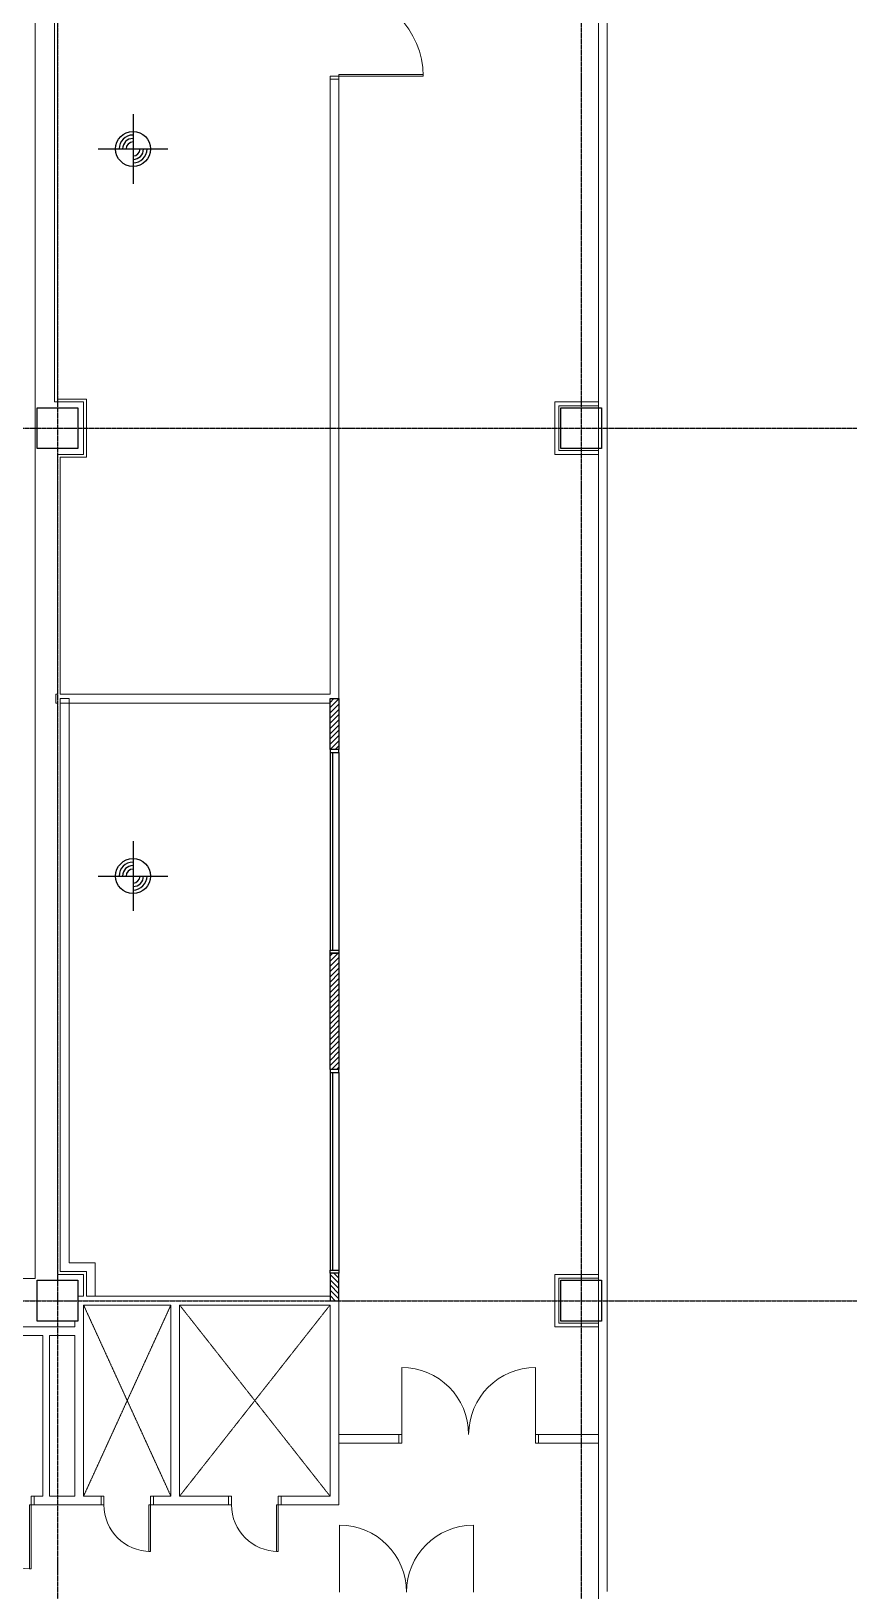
# Model space of a CAD drawing. Header units: millimetres. Extents: x -21841 to 195597, y -1659 to 112111.
# Drawn here: x 855 to 2260, y 2501 to 5182 of the extents above; entities that cross this region are included whole.
import ezdxf
from ezdxf.enums import TextEntityAlignment as Align

# ---------------------------------------------------------------- set-up
doc = ezdxf.new("R2010")
doc.units = ezdxf.units.MM
doc.linetypes.add('X-S-FAB-L10$0$COL-CEN-LIN', pattern=[3.25, 2.5, -0.25, 0.25, -0.25])
doc.linetypes.add('X-S-FAB-L10$0$HIDDEN', pattern=[0.4, 0.3, -0.1])
for name, color, linetype in [('0-FMCS', 6, 'Continuous'), ('X-S-FAB-L10$0$0-DIM-INT', 8, 'Continuous'), ('X-S-FAB-L10$0$0-DIM-TXT', 8, 'Continuous'), ('X-S-FAB-L10$0$A-OBJE-2D', 8, 'X-S-FAB-L10$0$HIDDEN'), ('X-S-FAB-L10$0$A-WALL-EX', 8, 'Continuous'), ('X-S-FAB-L10$0$A-WALL-IN', 8, 'Continuous'), ('X-S-FAB-L10$0$A-WALL-IN.200K', 8, 'Continuous'), ('X-S-FAB-L10$0$BLOCK', 8, 'Continuous'), ('X-S-FAB-L10$0$CCL', 8, 'X-S-FAB-L10$0$COL-CEN-LIN'), ('X-S-FAB-L10$0$COL-S', 8, 'Continuous'), ('X-S-FAB-L10$0$Door', 8, 'Continuous'), ('X-S-FAB-L10$0$S-FNDN', 8, 'Continuous'), ('X-S-FAB-L10$0$WALL_188K_IN', 8, 'Continuous'), ('X-S-FAB-L10$0$WIN', 8, 'Continuous'), ('X-S-FAB-L10$0$WIN-S', 4, 'Continuous')]:
    doc.layers.add(name, color=color, linetype=linetype)
doc.styles.add('X-S-FAB-L10$0$CHINA', font='simplex.shx', dxfattribs={"width": 0.75, "bigfont": 'chineset.shx'})
doc.styles.add('X-S-FAB-L10$0$Standard', font='', dxfattribs={"width": 0.8})
doc.styles.add('X-S-FAB-L10$0$TG_NOTE_TEXT', font='simplex.shx', dxfattribs={"width": 0.75, "bigfont": 'chineset.shx'})
doc.styles.get('X-S-FAB-L10$0$Standard').set_extended_font_data('Microsoft JhengHei')

# ---------------------------------------------------------------- blocks, each defined once
blk = doc.blocks.new('X-S-FAB-L10$0$FAB2-L05')
at = {"layer": 'X-S-FAB-L10$0$CCL'}
for p, q in [((-25260, 11005), (-25260, 0)), ((-24360, 11005), (-24360, 0)), ((-26880, 5220), (1210, 5220)), ((-26880, 3720), (1210, 3720))]:
    blk.add_line(p, q, dxfattribs=at)
at = {"layer": 'X-S-FAB-L10$0$COL-S'}
for points in [[(-25295, 5255), (-25225, 5255), (-25225, 5185), (-25295, 5185)], [(-24395, 5255), (-24325, 5255), (-24325, 5185), (-24395, 5185)], [(-25295, 3755), (-25225, 3755), (-25225, 3685), (-25295, 3685)], [(-24395, 3755), (-24325, 3755), (-24325, 3685), (-24395, 3685)]]:
    blk.add_lwpolyline(points, close=True, dxfattribs=at)
blk = doc.blocks.new('X-S-FAB-L10$0$萬用門(22改)-REVISED[10]_1')
at = {"layer": 'X-S-FAB-L10$0$Door', "color": 4, "lineweight": 0}
for p, q in [((745, 2664), (740, 2664)), ((740, 2664), (740, 2649)), ((745, 2649), (745, 2664)), ((860, 2664), (855, 2664)), ((855, 2664), (855, 2649)), ((860, 2649), (860, 2664)), ((740, 2649), (745, 2649)), ((852, 2539), (852, 2649)), ((852, 2649), (855, 2649)), ((855, 2649), (855, 2539)), ((855, 2649), (860, 2649)), ((855, 2539), (852, 2539))]:
    blk.add_line(p, q, dxfattribs=at)
blk.add_arc((855, 2649), 110, 180, 270, dxfattribs=at)
blk = doc.blocks.new('X-S-FAB-L10$0$萬用門(22改)-REVISED[11]_1')
at = {"layer": 'X-S-FAB-L10$0$Door', "color": 4, "lineweight": 0}
for p, q in [((980, 2664), (975, 2664)), ((975, 2664), (975, 2649)), ((980, 2649), (980, 2664)), ((1065, 2664), (1060, 2664)), ((1060, 2664), (1060, 2649)), ((1065, 2649), (1065, 2664)), ((975, 2649), (980, 2649)), ((1057, 2569), (1057, 2649)), ((1057, 2649), (1060, 2649)), ((1060, 2649), (1060, 2569)), ((1060, 2649), (1065, 2649)), ((1060, 2569), (1057, 2569))]:
    blk.add_line(p, q, dxfattribs=at)
blk.add_arc((1060, 2649), 80, 180, 270, dxfattribs=at)
blk = doc.blocks.new('X-S-FAB-L10$0$萬用門(22改)-REVISED[12]_1')
at = {"layer": 'X-S-FAB-L10$0$Door', "color": 4, "lineweight": 0}
for p, q in [((1199.25, 2664), (1194.25, 2664)), ((1194.25, 2664), (1194.25, 2649)), ((1199.25, 2649), (1199.25, 2664)), ((1284.25, 2664), (1279.25, 2664)), ((1279.25, 2664), (1279.25, 2649)), ((1284.25, 2649), (1284.25, 2664)), ((1194.25, 2649), (1199.25, 2649)), ((1276.25, 2569), (1276.25, 2649)), ((1276.25, 2649), (1279.25, 2649)), ((1279.25, 2649), (1279.25, 2569)), ((1279.25, 2649), (1284.25, 2649)), ((1279.25, 2569), (1276.25, 2569))]:
    blk.add_line(p, q, dxfattribs=at)
blk.add_arc((1279.25, 2649), 80, 180, 270, dxfattribs=at)
blk = doc.blocks.new('X-S-FAB-L10$0$金屬雙門 24[42]_1')
at = {"layer": 'X-S-FAB-L10$0$Door', "lineweight": 0}
for p, q in [((1491.75, 2770), (1491.75, 2885)), ((1721.75, 2770), (1721.75, 2885)), ((1486.75, 2770), (1482.45, 2770)), ((1486.75, 2770), (1482.45, 2770)), ((1486.75, 2770), (1491.75, 2770)), ((1486.75, 2755), (1486.75, 2770)), ((1486.75, 2770), (1486.75, 2755)), ((1486.75, 2770), (1486.75, 2755)), ((1491.75, 2770), (1491.75, 2755)), ((1721.75, 2755), (1721.75, 2770)), ((1721.75, 2770), (1726.75, 2770)), ((1726.75, 2770), (1726.75, 2755)), ((1726.75, 2770), (1726.75, 2755)), ((1726.75, 2770), (1726.75, 2755)), ((1726.75, 2770), (1731.05, 2770)), ((1726.75, 2770), (1731.05, 2770)), ((1486.75, 2755), (1482.45, 2755)), ((1486.75, 2755), (1482.45, 2755)), ((1491.75, 2755), (1486.75, 2755)), ((1726.75, 2755), (1721.75, 2755)), ((1726.75, 2755), (1731.05, 2755)), ((1726.75, 2755), (1731.05, 2755))]:
    blk.add_line(p, q, dxfattribs=at)
for centre, start, end in [((1491.75, 2770), 0, 90), ((1721.75, 2770), 90, 180)]:
    blk.add_arc(centre, 115, start, end, dxfattribs=at)
blk = doc.blocks.new('X-S-FAB-L10')
at = {"layer": 'X-S-FAB-L10$0$WALL_188K_IN'}
h = blk.add_hatch(dxfattribs=at)
h.set_pattern_fill('LINE', color=256, scale=2, angle=45)
h.set_pattern_definition([(45, (-10.8836, 0), (-4.490128, 4.490128), [])])
h.paths.add_polyline_path([(1383.5, 4035), (1383.5, 3947.5), (1368.5, 3947.5), (1368.5, 4035)])
h = blk.add_hatch(dxfattribs=at)
h.set_pattern_fill('LINE', color=256, scale=2, angle=45)
h.set_pattern_definition([(45, (101.6165, 0), (-4.490128, 4.490128), [])])
h.paths.add_polyline_path([(1383.5, 3597.5), (1383.5, 3397.5), (1368.5, 3397.5), (1368.5, 3597.5)])
h = blk.add_hatch(dxfattribs=at)
h.set_pattern_fill('LINE', color=256, scale=2, angle=135)
h.set_pattern_definition([(135, (1383.5, 2949.1165), (-4.49013, -4.49013), [])])
h.paths.add_polyline_path([(1383.5, 3000), (1383.5, 3047.5), (1368.5, 3047.5), (1368.5, 3000)])
at = {"layer": 'X-S-FAB-L10$0$0-DIM-INT'}
for p, q in [((1030, 5040), (1030, 4920)), ((970, 4980), (1090, 4980)), ((1030, 3790), (1030, 3670)), ((970, 3730), (1090, 3730))]:
    blk.add_line(p, q, dxfattribs=at)
for centre in [(1030, 4980), (1030, 3730)]:
    blk.add_circle(centre, 30, dxfattribs=at)
for centre, radius, start, end in [((1030, 4980), 24, 90, 180), ((1030, 4980), 18, 90, 180), ((1030, 4980), 12, 90, 180), ((1030, 4980), 24, 270, 0), ((1030, 4980), 18, 270, 0), ((1030, 4980), 12, 270, 0), ((1030, 3730), 24, 90, 180), ((1030, 3730), 18, 90, 180), ((1030, 3730), 12, 90, 180), ((1030, 3730), 24, 270, 0), ((1030, 3730), 18, 270, 0), ((1030, 3730), 12, 270, 0)]:
    blk.add_arc(centre, radius, start, end, dxfattribs=at)
at = {"layer": 'X-S-FAB-L10$0$A-OBJE-2D', "linetype": 'X-S-FAB-L10$0$HIDDEN', "lineweight": 0}
for p, q in [((945, 2664), (1095, 2992.5)), ((1095, 2664), (945, 2992.5)), ((1110, 2664), (1368.5, 2992.5)), ((1368.5, 2664), (1110, 2992.5))]:
    blk.add_line(p, q, dxfattribs=at)
at = {"layer": 'X-S-FAB-L10$0$A-WALL-EX', "lineweight": 0, "flags": 128}
for points in [[(861.95, 3050.05), (861.95, 5961.95)], [(-38.05, 3038.05), (861.95, 3038.05)], [(861.95, 3038.05), (861.95, 3050.05)]]:
    blk.add_lwpolyline(points, dxfattribs=at)
at = {"layer": 'X-S-FAB-L10$0$A-WALL-IN', "lineweight": 0}
for p, q in [((1383.5, 5100), (1368.5, 5100)), ((1368.5, 5100), (1368.5, 4042.5)), ((1383.5, 4035), (1383.5, 5100)), ((900, 4042.5), (897.5, 4042.5)), ((897.5, 4042.5), (897.5, 4027.5)), ((897.5, 4027.5), (900, 4027.5)), ((1368.5, 4042.5), (905, 4042.5)), ((905, 4027.5), (1368.5, 4027.5)), ((1368.5, 3000), (1368.5, 3007.5)), ((1383.5, 3000), (1368.5, 3000)), ((1368.5, 2992.5), (1368.5, 2664)), ((1383.5, 2664), (1383.5, 3000)), ((1486.75, 2770), (1482.45, 2770)), ((1486.75, 2770), (1486.75, 2755)), ((1726.75, 2770), (1731.05, 2770)), ((1726.75, 2770), (1726.75, 2755)), ((1486.75, 2755), (1482.45, 2755)), ((1726.75, 2755), (1731.05, 2755)), ((860, 2649), (860, 2664)), ((975, 2649), (975, 2664)), ((1065, 2649), (1065, 2664)), ((1194.25, 2649), (1194.25, 2664)), ((1284.25, 2649), (1284.25, 2664))]:
    blk.add_line(p, q, dxfattribs=at)
at = {"layer": 'X-S-FAB-L10$0$A-WALL-IN', "lineweight": 0, "flags": 128}
for points in [[(1845, 2500), (1845, 6750)], [(895, 5955), (895, 4545)], [(1830, 5955), (1830, 4545)], [(900, 4550), (900, 5492.5)], [(895, 4545), (900, 4545)], [(945, 4550), (900, 4550)], [(900, 4545), (945, 4545)], [(950, 4550), (945, 4550)], [(945, 4545), (945, 4455)], [(950, 4450), (950, 4550)], [(1755, 4545), (1761.5, 4545)], [(1755, 4545), (1755, 4461.5)], [(1830, 4545), (1761.5, 4545)], [(1761.5, 4461.5), (1761.5, 4538.5)], [(1761.5, 4538.5), (1830, 4538.5)], [(1830, 4538.5), (1830, 4535)], [(900, 4455), (900, 4450)], [(945, 4455), (900, 4455)], [(1755, 4461.5), (1755, 4455)], [(1755, 4455), (1830, 4455)], [(1830, 4461.5), (1761.5, 4461.5)], [(1830, 4465), (1830, 4461.5)], [(1830, 4455), (1830, 3045)], [(900, 4450), (900, 4042.5)], [(905, 4450), (945, 4450)], [(905, 4042.5), (905, 4450)], [(950, 4450), (945, 4450)], [(900, 4027.5), (900, 3045)], [(905, 3050), (905, 4027.5)], [(905, 3045), (900, 3045)], [(950, 3050), (905, 3050)], [(905, 3045), (945, 3045)], [(945, 3045), (945, 3007.5)], [(950, 3050), (950, 3045)], [(950, 3007.5), (950, 3045)], [(1755, 3045), (1761.5, 3045)], [(1755, 3045), (1755, 2961.5)], [(1830, 3045), (1761.5, 3045)], [(1761.5, 2961.5), (1761.5, 3038.5)], [(1761.5, 3038.5), (1830, 3038.5)], [(1830, 3038.5), (1830, 3035)], [(945, 3007.5), (935, 3007.5)], [(1368.5, 3007.5), (950, 3007.5)], [(945, 2992.5), (1095, 2992.5)], [(945, 2664), (945, 2992.5)], [(1095, 2992.5), (1095, 2664)], [(1110, 2992.5), (1368.5, 2992.5)], [(1110, 2664), (1110, 2992.5)], [(930, 2955), (-38, 2955)], [(930, 2965), (930, 2955)], [(1755, 2961.5), (1755, 2955)], [(1755, 2955), (1830, 2955)], [(1830, 2961.5), (1761.5, 2961.5)], [(1830, 2965), (1830, 2961.5)], [(1830, 2955), (1830, 2770)], [(162.5, 2940), (875, 2940)], [(875, 2940), (875, 2664)], [(886.25, 2940), (930, 2940)], [(886.25, 2664), (886.25, 2940)], [(930, 2940), (930, 2664)], [(1486.75, 2770), (1383.5, 2770)], [(1383.5, 2770), (1383.5, 2755)], [(1830, 2770), (1726.75, 2770)], [(1383.5, 2755), (1486.75, 2755)], [(1726.75, 2755), (1830, 2755)], [(1830, 2755), (1830, 2500)], [(875, 2664), (860, 2664)], [(930, 2664), (886.25, 2664)], [(975, 2664), (945, 2664)], [(1095, 2664), (1065, 2664)], [(1194.25, 2664), (1110, 2664)], [(1368.5, 2664), (1284.25, 2664)], [(1383.5, 2649), (1383.5, 2664)], [(860, 2649), (975, 2649)], [(1065, 2649), (1194.25, 2649)], [(1284.25, 2649), (1383.5, 2649)]]:
    blk.add_lwpolyline(points, dxfattribs=at)
at = {"layer": 'X-S-FAB-L10$0$A-WALL-IN.200K', "lineweight": 0}
blk.add_line((1368.5, 3000), (1383.5, 3000), dxfattribs=at)
at = {"layer": 'X-S-FAB-L10$0$A-WALL-IN.200K', "lineweight": 0, "flags": 128}
for points in [[(905, 4035), (905, 3050)], [(905, 4035), (920, 4035)], [(920, 3065), (920, 4035)], [(965, 3065), (920, 3065)], [(965, 3065), (965, 3050)], [(905, 3050), (920, 3050)], [(920, 3050), (950, 3050)], [(950, 3050), (950, 3007.5)], [(965, 3007.5), (965, 3050)], [(950, 3007.5), (965, 3007.5)]]:
    blk.add_lwpolyline(points, dxfattribs=at)
at = {"layer": 'X-S-FAB-L10$0$COL-S'}
for p, q in [((865, 4535), (935, 4535)), ((865, 4465), (865, 4535)), ((935, 4535), (935, 4465)), ((1765, 4535), (1835, 4535)), ((1765, 4465), (1765, 4535)), ((1835, 4535), (1835, 4465)), ((935, 4465), (865, 4465)), ((1835, 4465), (1765, 4465)), ((865, 3035), (935, 3035)), ((865, 2965), (865, 3035)), ((935, 3035), (935, 2965)), ((1765, 3035), (1835, 3035)), ((1765, 2965), (1765, 3035)), ((1835, 3035), (1835, 2965)), ((935, 2965), (865, 2965)), ((1835, 2965), (1765, 2965))]:
    blk.add_line(p, q, dxfattribs=at)
at = {"layer": 'X-S-FAB-L10$0$Door', "lineweight": 0}
for p, q in [((1368.5, 5100), (1368.5, 5105)), ((1368.5, 5105), (1383.5, 5105)), ((1383.5, 5100), (1368.5, 5100)), ((1383.5, 5108), (1528.5, 5108)), ((1383.5, 5105), (1383.5, 5108)), ((1528.5, 5105), (1383.5, 5105)), ((1383.5, 5105), (1383.5, 5100)), ((1528.5, 5108), (1528.5, 5105)), ((1385, 2499), (1385, 2614)), ((1615, 2499), (1615, 2614))]:
    blk.add_line(p, q, dxfattribs=at)
for centre, radius, start, end in [((1383.5, 5105), 145, 0, 90), ((1385, 2499), 115, 0, 90), ((1615, 2499), 115, 90, 180)]:
    blk.add_arc(centre, radius, start, end, dxfattribs=at)
at = {"layer": 'X-S-FAB-L10$0$S-FNDN', "lineweight": 0, "flags": 128}
blk.add_lwpolyline([(4350, 7470), (1830, 7470), (1830, 1500), (1812.5, 1500), (1812.5, -55), (9330, -55), (9330, 7470)], close=True, dxfattribs=at)
at = {"layer": 'X-S-FAB-L10$0$WALL_188K_IN'}
for points in [[(1383.5, 4035), (1383.5, 3947.5), (1368.5, 3947.5), (1368.5, 4035)], [(1383.5, 3597.5), (1383.5, 3397.5), (1368.5, 3397.5), (1368.5, 3597.5)], [(1383.5, 3000), (1383.5, 3047.5), (1368.5, 3047.5), (1368.5, 3000)]]:
    blk.add_lwpolyline(points, close=True, dxfattribs=at)
at = {"layer": 'X-S-FAB-L10$0$WIN'}
for points in [[(1368.5, 3942.5), (1368.5, 3602.5)], [(1383.5, 3942.5), (1383.5, 3602.5)], [(1368.5, 3392.5), (1368.5, 3052.5)], [(1383.5, 3392.5), (1383.5, 3052.5)]]:
    blk.add_lwpolyline(points, dxfattribs=at)
at = {"layer": 'X-S-FAB-L10$0$WIN-S'}
for points in [[(1368.5, 3947.5), (1368.5, 3942.5), (1383.5, 3942.5), (1383.5, 3947.5)], [(1368.5, 3597.5), (1368.5, 3602.5), (1383.5, 3602.5), (1383.5, 3597.5)], [(1368.5, 3397.5), (1368.5, 3392.5), (1383.5, 3392.5), (1383.5, 3397.5)], [(1368.5, 3047.5), (1368.5, 3052.5), (1383.5, 3052.5), (1383.5, 3047.5)]]:
    blk.add_lwpolyline(points, close=True, dxfattribs=at)
at = {"layer": 'X-S-FAB-L10$0$WIN-S', "linetype": 'X-S-FAB-L10$0$HIDDEN'}
for points in [[(1373.5, 3602.5), (1373.5, 3942.5)], [(1373.5, 3052.5), (1373.5, 3392.5)]]:
    blk.add_lwpolyline(points, dxfattribs=at)
at = {"layer": 'X-S-FAB-L10$0$BLOCK'}
blk.add_blockref('X-S-FAB-L10$0$FAB2-L05', (26160, -720), dxfattribs=at)
at = {"layer": 'X-S-FAB-L10$0$Door', "lineweight": 0}
for name in ['X-S-FAB-L10$0$金屬雙門 24[42]_1', 'X-S-FAB-L10$0$萬用門(22改)-REVISED[10]_1', 'X-S-FAB-L10$0$萬用門(22改)-REVISED[11]_1', 'X-S-FAB-L10$0$萬用門(22改)-REVISED[12]_1']:
    blk.add_blockref(name, (0, 0), dxfattribs=at)
at = {"style": 'X-S-FAB-L10$0$TG_NOTE_TEXT', "width": 0.5, "flags": 1}
for p in [(7463.301, 9020), (18268.251, 8649), (11197.77, 4800.167), (16485.801, 4800.167), (25420.27, 2635), (13360, 320.001, 0), (7463.301, -33.333)]:
    blk.add_attdef('WH', text='', height=20, dxfattribs=at).set_placement(p, align=Align.BOTTOM_LEFT)
at = {"width": 0.5}
for style, p in [('X-S-FAB-L10$0$TG_NOTE_TEXT', (7585, 9020)), ('X-S-FAB-L10$0$TG_NOTE_TEXT', (18389.95, 8649)), ('X-S-FAB-L10$0$TG_NOTE_TEXT', (11117.5, 4813.5)), ('X-S-FAB-L10$0$TG_NOTE_TEXT', (16607.5, 4813.5)), ('X-S-FAB-L10$0$TG_NOTE_TEXT', (25350, 2635)), ('X-S-FAB-L10$0$Standard', (13129.375, 325.001, 0)), ('X-S-FAB-L10$0$TG_NOTE_TEXT', (7585, -20))]:
    blk.add_attdef('DESC', text='', height=10, dxfattribs=dict(at, style=style)).set_placement(p, align=Align.BOTTOM_LEFT)
for tag, style, p in [('TYPE', 'X-S-FAB-L10$0$TG_NOTE_TEXT', (7619.286, 9020)), ('NO', 'X-S-FAB-L10$0$TG_NOTE_TEXT', (7650.095, 9020)), ('TYPE', 'X-S-FAB-L10$0$TG_NOTE_TEXT', (18424.236, 8649)), ('NO', 'X-S-FAB-L10$0$TG_NOTE_TEXT', (18455.045, 8649)), ('NO', 'X-S-FAB-L10$0$TG_NOTE_TEXT', (11088.595, 4813.5)), ('TYPE', 'X-S-FAB-L10$0$TG_NOTE_TEXT', (11151.786, 4813.5)), ('TYPE', 'X-S-FAB-L10$0$TG_NOTE_TEXT', (16641.786, 4813.5)), ('NO', 'X-S-FAB-L10$0$TG_NOTE_TEXT', (16672.595, 4813.5)), ('NO', 'X-S-FAB-L10$0$TG_NOTE_TEXT', (25313, 2635)), ('TYPE', 'X-S-FAB-L10$0$TG_NOTE_TEXT', (25350, 2635)), ('NO', 'X-S-FAB-L10$0$Standard', (13100, 320.001, 0)), ('TYPE', 'X-S-FAB-L10$0$Standard', (13129.375, 320.001, 0)), ('TYPE', 'X-S-FAB-L10$0$TG_NOTE_TEXT', (7619.286, -20)), ('NO', 'X-S-FAB-L10$0$TG_NOTE_TEXT', (7650.095, -20))]:
    blk.add_attdef(tag, text='', height=10, dxfattribs=dict(at, style=style)).set_placement(p, align=Align.BOTTOM_RIGHT)
at = {"style": 'X-S-FAB-L10$0$TG_NOTE_TEXT', "width": 0.5, "flags": 1}
for rotation, p in [(180, (43, 7480)), (180, (943, 7480)), (90, (24310, 3717.77)), (270, (17080, 1711.699))]:
    blk.add_attdef('WH', text='', height=20, rotation=rotation, dxfattribs=at).set_placement(p, align=Align.BOTTOM_LEFT)
at = {"width": 0.5}
for rotation, style, p in [(180, 'X-S-FAB-L10$0$Standard', (317.625, 7480)), (180, 'X-S-FAB-L10$0$Standard', (1217.625, 7480)), (90, 'X-S-FAB-L10$0$TG_NOTE_TEXT', (24310, 3647.5)), (270, 'X-S-FAB-L10$0$TG_NOTE_TEXT', (17080, 1605))]:
    blk.add_attdef('DESC', text='', height=10, rotation=rotation, dxfattribs=dict(at, style=style)).set_placement(p, align=Align.BOTTOM_LEFT)
for tag, rotation, style, p in [('TYPE', 180, 'X-S-FAB-L10$0$Standard', (317.625, 7480)), ('NO', 180, 'X-S-FAB-L10$0$Standard', (347, 7480)), ('TYPE', 180, 'X-S-FAB-L10$0$Standard', (1217.625, 7480)), ('NO', 180, 'X-S-FAB-L10$0$Standard', (1247, 7480)), ('TYPE', 90, 'X-S-FAB-L10$0$TG_NOTE_TEXT', (24310, 3647.5)), ('NO', 90, 'X-S-FAB-L10$0$TG_NOTE_TEXT', (24310, 3610.5)), ('TYPE', 270, 'X-S-FAB-L10$0$TG_NOTE_TEXT', (17080, 1605)), ('NO', 270, 'X-S-FAB-L10$0$TG_NOTE_TEXT', (17080, 1573))]:
    blk.add_attdef(tag, text='', height=10, rotation=rotation, dxfattribs=dict(at, style=style)).set_placement(p, align=Align.BOTTOM_RIGHT)
at = {"layer": 'X-S-FAB-L10$0$0-DIM-TXT', "style": 'X-S-FAB-L10$0$CHINA', "width": 0.75}
for p in [(667.414, 7855.1, -2689.4), (22627.353, 6728.814), (25644.722, 6728.814), (24778.787, 5569.051), (1118.252, 4980), (417.801, 4594.623), (23874.84, 4355), (22927.43, 4330.122), (23749.869, 3901.367), (417.801, 3765.236), (1118.252, 3730), (417.801, 3115.79), (536.882, 2227.832), (16908.994, 1782.652), (888.445, 880.466), (16977.43, 750), (18878.841, 750), (25641.221, 553.233), (21364.03, 526.894)]:
    blk.add_attdef('HIG', text='', height=80, dxfattribs=at).set_placement(p, align=Align.MIDDLE_LEFT)

msp = doc.modelspace()

# ---------------------------------------------------------------- block references
at = {"layer": '0-FMCS', "color": 5}
msp.add_blockref('X-S-FAB-L10', (0, 0), dxfattribs=at)

doc.saveas('drawing.dxf')
